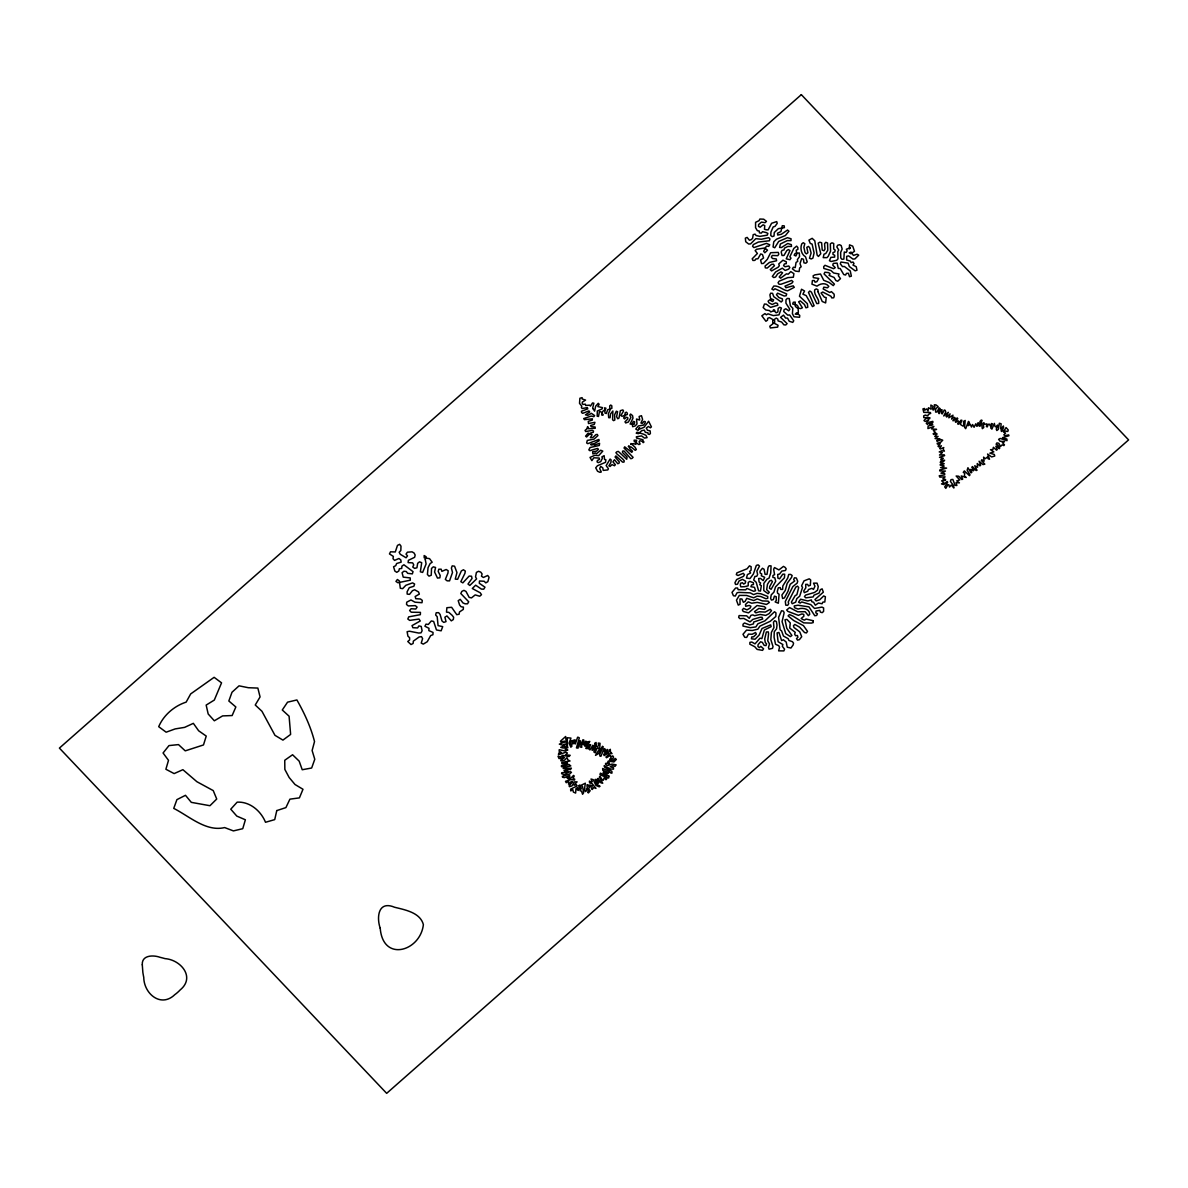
<?xml version="1.0" encoding="UTF-8"?>
<svg xmlns="http://www.w3.org/2000/svg" width="1188" height="1188" viewBox="0 0 1188 1188"><rect width="100%" height="100%" fill="white"/><g stroke="black" fill="none" stroke-linecap="round" stroke-linejoin="round"><path stroke-width="1.5" d="M813.201 620.745L813.201 622.586L811.345 623.091L803.756 622.868L792.856 616.052L789.441 614.552L788.09 615.889L793.703 620.537L803.444 625.645L807.513 631.363L806.429 632.922L804.573 632.565L799.643 627.19L794.846 624.442L793.435 625.72L793.94 627.457L799.747 631.853L801.722 636.723L799.375 639.679L797.504 640.124L796.524 638.58L797.92 637.273L797.445 635.506L795.529 635.684L794.624 634.095L795.262 632.343L789.738 628.066L790.272 622.913L786.902 619.379L785.016 619.735L786.783 628.333L791.921 635.476L790.391 636.605L785.743 633.605L782.075 621.666L784.154 612.756L783.382 611.107L781.526 610.766L778.586 617.344L780.145 629.818L781.615 630.932L783.427 636.011L788.223 638.728L788.906 640.421L792.426 641.698L793.554 643.154L793.139 644.95L790.926 648.024L787.258 647.222L786.204 642.04L783.367 639.768L781.63 640.584L778.927 632.447L777.071 632.922L778.11 641.728L782.877 644.535L782.313 646.302L784.585 649.183L783.857 650.905L778.63 650.861L779.551 647.297L778.749 645.663L775.526 644.297L774.071 637.199L774.264 631.704L776.581 628.794L777.011 625.126L776.403 621.562L774.725 620.73L773.477 622.156L773.952 627.591L771.383 632.358L770.834 639.634L773.017 646.539L772.512 648.336L769.067 649.183L768.443 647.475L769.512 643.985L767.76 640.881L768.577 633.694L768.28 631.882L766.364 631.986L764.716 638.936L765.265 642.53L766.572 643.822L765.978 645.589L764.092 645.336L762.369 642.352L760.572 641.787L758.093 644.653L757.914 646.48L759.384 647.609L760.825 646.346L763.572 648.797L762.533 650.356L757.127 649.405L754.781 646.732L749.836 644.193L749.895 642.352L751.796 642.04L755.033 643.866L760.008 638.194L761.864 638.609L764.359 630.041L771.146 626.64L770.7 624.873L762.028 628.497L759.073 635.194L755.033 639.233L751.44 638.802L751.722 636.976L753.623 636.783L756.355 634.125L755.538 632.491L752.227 634.244L748.44 634.154L746.673 637.407L744.757 637.317L742.99 634.288L746.554 630.1L752.242 630.501L757.84 629.18L759.904 626.135L770.24 621.294L775.809 616.513L775.972 612.874L774.517 611.746L764.924 620.849L757.87 623.789L755.88 626.922L750.281 627.695L742.96 626.046L743.049 624.205L744.505 622.972L749.777 624.947L753.459 623.878L753.638 622.052L762.696 618.993L762.057 617.285L760.142 617.27L752.806 619.408L750.014 621.918L743.762 618.399L739.946 618.666L738.639 617.374L739.114 615.577L746.673 615.83L749.257 618.339L751.024 615.28L752.91 614.909L754.588 615.711L760.186 614.448L765.755 615.399L769.141 613.602L771.502 610.632L770.225 609.31L765.221 612.087L759.503 611.761L755.835 612.874L754.484 611.627L758.909 608.419L764.448 609.429L765.725 608.033L764.493 606.682L757.038 605.538L748.529 612.874L743.213 611.449L742.351 609.845L743.569 608.39L746.985 609.889L750.237 607.974L750.89 606.222L749.183 605.449L745.678 606.296L745.5 604.484L748.202 601.871L751.707 603.222L757.305 602.375L766.483 604.44L769.379 602.479L768.116 601.143L762.473 600.935L757.246 598.901L753.801 600.564L746.732 598.336L745.084 601.44L743.346 602.271L741.906 598.99L740.005 598.93L740.02 604.306L738.268 605.123L736.456 600.178L739.322 595.396L746.599 595.44L753.712 597.802L757.127 596.124L760.869 596.524L765.859 598.722L767.745 598.307L767.73 596.465L760.884 593.777L757.112 593.347L753.519 594.609L750.222 592.857L738.936 592.396L737.05 592.753L735.283 596.049L733.412 595.723L732.016 592.366L735.624 588.015L737.54 588.001L738.164 589.708L745.708 589.827L746.925 588.387L753.741 591.327L755.568 590.703L754.439 587.317L750.89 586.709L751.603 584.971L753.474 584.541L753.37 582.714L749.866 581.392L748.232 582.402L748.188 585.803L744.653 586.679L740.852 586.842L740.302 585.105L740.57 583.278L742.411 582.729L743.673 584.065L745.322 583.07L745.663 581.259L742.5 579.343L739.04 580.962L737.466 584.244L735.565 584.451L734.927 582.759L736.634 579.536L743.48 576.343L744.46 574.725L743.287 573.314L737.971 575.512L736.322 574.65L736.857 572.883L747.104 568.77L749.48 565.844L751.128 566.706L751.083 570.24L749.583 571.428L750.578 572.972L747.415 574.561L746.465 578.096L749.984 578.556L753.37 574.042L756.34 565.414L758.182 564.849L759.503 566.127L756.86 571.101L757.602 574.532L756.815 576.239L754.915 576.462L753.697 579.952L756.221 582.283L758.597 590.792L760.469 591.06L761.33 585.639L759.756 584.674L760.602 582.996L759.073 581.957L758.672 578.467L760.587 578.452L763.186 580.65L764.671 577.309L761.3 575.764L761.716 573.952L760.112 573.017L760.038 571.19L762.444 568.28L764.047 569.23L765.102 574.383L767.017 574.368L768.101 567.329L769.171 565.755L771.071 565.889L770.73 573.032L768.963 578.289L767.166 579.001L763.854 583.323L763.795 590.599L768.101 593.718L769.275 592.233L766.661 589.649L767.493 584.229L769.557 581.066L771.279 580.234L772.438 581.645L769.72 586.53L769.512 588.357L771.131 589.278L775.734 581.229L774.754 577.769L772.898 577.398L772.913 575.556L774.561 574.591L773.655 569.23L774.517 567.567L778.927 569.913L783.456 566.394L785.045 567.329L786.204 568.77L785.491 570.492L781.823 571.072L779.595 574.042L777.724 574.443L777.888 578.111L779.625 578.794L782.773 574.175L784.674 574.205L784.436 577.784L775.556 586.872L773.893 592.188L771.235 594.876L770.611 598.485L771.487 600.089L773.343 599.613L774.428 596.153L776.224 596.732L776.284 600.4L775.155 601.93L778.348 603.222L779.076 594.178L777.531 593.168L777.323 591.357L778.333 587.778L780.234 587.615L780.694 589.382L782.61 589.441L782.847 585.907L787.748 578.036L788.713 574.457L790.614 574.413L792.129 575.482L791.624 577.279L787.169 583.353L785.253 590.481L781.897 595.039L782.61 598.514L784.436 597.906L787.956 591.357L790.183 584.288L794.698 581.006L793.658 579.506L794.46 577.814L796.346 578.007L797.712 581.303L797.178 583.085L792.841 586.605L785.313 601.514L785.758 605.138L787.644 605.331L788.684 603.756L788.223 601.989L795.856 587.021L797.564 586.144L798.692 587.585L796.851 594.728L795.158 595.648L791.386 602.108L792.218 603.727L795.678 602.153L796.806 598.633L799.702 596.168L802.539 587.407L801.573 585.862L804.009 580.873L809.251 578.823L810.691 579.967L810.305 585.268L808.523 585.966L807.602 584.392L805.687 584.348L805.82 587.808L803.727 590.941L804.276 592.678L807.736 591.223L808.464 589.515L811.939 588.342L813.468 589.411L814.968 586.219L813.498 583.159L817.047 583.145L818.25 586.59L817.507 590.213L814.493 592.47L805.642 595.084L804.469 596.569L805.806 597.831L813.201 596.911L813.943 595.203L819.081 593.035L820.373 589.649L822.126 588.847L823.329 592.173L814.938 599.539L816.141 600.92L819.779 599.717L823.73 595.916L825.393 596.762L824.814 602.004L822.913 602.064L822.066 603.742L818.458 603.029L815.324 605.212L813.587 602.257L811.775 601.722L811.404 599.94L807.825 600.98L800.623 599.212L798.559 602.168L800.192 603.073L801.751 601.96L810.706 604.558L814.537 608.464L821.933 607.098L823.596 607.929L823.596 611.375L822.2 612.666L820.403 612.117L819.794 610.394L816.022 611.003L815.814 612.83L817.433 613.751L816.661 615.443L814.775 615.74L808.969 606.875L797.905 605.227L794.208 605.954L794.594 607.736L798.098 609.073C802.405 607.38 809.711 608.598 809.741 614.315L808.375 615.651L805.152 611.701L797.727 611.82L789.575 607.588L786.679 609.993L787.852 611.389L798.351 615.325L801.93 613.929L803.756 614.404L803.875 616.23L801.187 618.473L802.732 619.497L804.499 620.136L806.073 619.037L813.201 620.745M380.219 928.214C382.952 962.696 420.463 951.202 423.374 924.606C420.225 912.592 405.301 909.904 394.565 907.246C377.858 900.192 376.537 917.879 380.219 928.214M593.406 409.221L594.579 411.152L595.663 406.207L598.247 403.296L599.138 404.247L597.846 406.593L602.539 407.618L602.108 408.88L597.312 411.003L597.178 416.186L598.5 416.468L599.45 411.627L600.801 411.672L603.296 414.924L601.93 415.221L601.677 413.929L602.91 411.211L605.435 409.474L605.939 408.212L604.633 407.796L605.034 413.172L606.34 413.498L607.677 409.771L611.85 408.345L611.82 405.761L610.706 405.049L609.667 405.94L610.023 410.142L608.375 413.78L608.687 417.686L610.053 417.731L610.558 413.914L612.889 410.989L612.592 419.795L613.617 420.626L614.835 420.017L614.597 414.805L616.32 411.226L617.582 411.672L616.602 416.721L617.775 418.77L618.963 418.102L620.374 410.662L622.854 409.905L623.537 411.018L620.923 415.533L621.992 416.305L627.353 414.464L627.309 413.157L626.418 412.191L625.155 412.741L625.14 415.726L623.626 417.953L624.532 418.904L626.477 417.255L627.754 417.656L627.828 418.963L624.992 421.859L625.72 422.958L628.304 422.082L629.67 419.78L630.917 417.463L629.818 415.132L630.635 414.048L632.551 415.651L632.996 418.131L630.115 424.071L634.333 424.175L634.689 421.799L633.397 421.413L632.239 423.819L632.655 426.7L635.268 425.913L637.006 423.864L636.516 419.008L639.708 420.077L639.159 416.468L641.461 415.696L642.589 419.423L640.941 423.002L642.203 423.463L643.926 421.384L645.247 421.651L645.114 422.958L643.495 425.126L638.283 425.987L635.788 429.061L638.09 430.383L639.738 427.829L638.728 428.2L640.273 428.898L644.03 427.309L648.618 421.25L651.41 426.878L650.415 427.799L648.381 426.477L646.287 428.051L647.519 430.279L650.148 430.902L650.4 433.501L649.42 434.437L648.113 434.095L647.965 432.788L645.292 432.313L644.327 430.115L641.728 430.695L638.416 433.679L636.219 433.219L637.095 432.18L643.599 434.199L645.975 435.357L647.074 437.63L644.475 438.09L641.55 435.907L636.322 436.813L636.62 438.075L642.96 439.738L643.198 442.634L644.03 441.966L639.946 440.689L639.099 441.743L640.109 444.045L638.847 444.579L634.288 441.476L634.11 440.184L636.649 440.213L635.862 444.401L633.62 443.599L630.724 444.49L631.036 443.495L635.075 447.237L636.352 449.51L635.253 450.326L631.17 447.03L628.274 446.554L628.972 445.752L629.759 448.529L632.536 451.217L631.793 452.346L624.695 446.851L624.042 448.024L633.085 457.335L632.15 458.33L630.843 458.731L623.982 450.95L622.616 451.128L622.497 452.45L627.041 457.053L626.729 459.296L618.309 451.41L616.973 451.722L615.933 452.613L616.646 453.712L622.571 458.85L624.264 460.825L623.938 462.117L622.571 462.132L615.919 455.925L615.087 456.979L619.304 461.939L619.052 463.231L617.76 463.706L614.448 459.741L612.949 461.85L615.369 464.716L614.463 465.741L612.043 464.627L610.053 466.468L608.865 465.874L610.914 462.488L611.122 459.875L610.097 459.043L606.162 465.607L608.404 468.711L607.855 469.913L603.237 470.403L602.806 467.879L600.727 466.379L599.688 468.592L601.291 471.978L599.97 472.334L597.564 471.265L595.708 467.849L597.43 465.741L605.568 462.31L605.88 459.741L604.558 459.489L604.143 455.672L601.856 456.92L602.494 458.048L600.742 461.642L598.188 462.607L597.074 461.88L597.341 460.573L599.554 459.311L599.212 458.063L593.792 457.796L591.876 460.647L590.02 457.41L594.906 455.286L598.678 455.643L602.791 451.113L600.697 450.252L596.524 453.712L595.455 452.925L592.916 453.964L592.604 451.752L596.554 451.143L598.47 449.316L597.519 448.411L589.842 450.698L588.832 449.866L590.094 447.505L599.301 445.47L599.584 443.287L594.446 445.099L591.758 443.852L590.614 444.594L591.876 445.025L599.123 440.748L598.915 439.456L587.763 443.673L586.664 442.931L587.303 440.406L593.97 439.159L597.906 435.61L597.297 434.452L595.945 434.585L592.99 437.392L590.377 437.719L592.099 434.674L588.105 433.115L585.595 436.144L586.59 437.006L590.674 432.981L593.272 432.328L593.495 431.021L592.337 430.383L585.669 431.541L585.06 430.398L588.416 427.606L587.615 426.581L587.199 427.843L588.624 428.764L595.247 428.274L595.114 426.982L591.149 426.67L590.599 425.497L594.267 424.458L594.936 422.304L588.506 423.552L588.268 421.324L592.203 420.136L592.426 418.829L584.422 419.646L583.709 418.547L591.223 416.082L593.837 416.691L594.639 415.592L591.401 413.335L587.882 415.31L585.476 414.835L589.708 411.984L588.951 410.914L582.669 413.335L581.6 412.548L581.467 411.256L587.748 408.865L587.421 407.603L582.15 408.509L581.363 407.469L581.838 406.222L579.521 403.371L579.893 398.262L582.12 397.638L582.15 398.945L585.58 400.089L582.387 402.079L582.135 403.371L582.922 404.41L585.417 404.187L585.639 405.479L589.545 405.167L590.451 406.118L592.515 402.955L593.851 403.192L592.664 408.137L593.406 409.221M817.953 291.654L822.23 301.485L825.63 302.925L826.209 297.579L824.353 297.193L821.086 293.035L822.705 292.01L830.976 296.302L831.793 297.936L833.694 297.772L834.273 296.005L834.095 294.178L831.437 291.639L829.714 292.471L823.18 288.922L823.819 287.169L827.546 287.778L828.793 286.353C825.838 282.402 820.373 283.412 817.002 286.159L811.968 284.17L812.384 280.591L814.3 280.546L815.057 282.209L816.899 281.675L818.755 278.438L813.335 277.621L813.156 275.809L814.834 274.874L820.507 273.997L823.744 280.323L828.957 282.358L833.293 285.61L834.436 284.11L824.041 273.923L824.888 272.245L828.63 272.631L830.07 273.789L829.016 275.364L834.065 277.428L835.936 280.561L837.689 281.229L840.48 278.645L838.327 275.72L839.01 273.983L833.664 273.002L830.961 270.537L823.833 268.458L823.67 266.632L825.021 265.295L833.634 268.711L835.238 267.656L832.773 265.191L833.293 263.409L837.095 263.097L838.297 268.399L840.198 268.503L843.762 274.577L845.604 275.022L846.48 273.359L848.395 273.285L849.539 276.715L851.365 276.136L850.266 270.953L844.401 266.498L842.485 266.602L840.302 263.781L840.956 262.028L848.113 263.142L849.331 266.528L855.152 270.834L856.979 270.211L856.236 266.706L852.969 265.102L854.009 263.528L852.984 262.013L851.172 262.637L850.252 261.063L846.658 259.994L846.688 256.341L848.559 255.866L852.969 259.088L854.885 258.939L858.716 255.138L857.083 254.232L853.43 255.435L851.039 252.079L849.272 252.866L850.92 253.742L854.484 251.277L852.732 246.154L849.509 244.862L849.42 248.945L850.326 247.757L846.346 249.257L847.148 250.906L846.108 252.48L844.282 251.975L843.851 259.103L841.936 259.326L840.762 257.915L840.644 252.435L842.158 249.035L841.193 245.56L839.53 244.713L837.674 245.233L836.827 246.896L838.743 250L837.807 251.633L837.986 258.939L836.649 260.306L831.125 261.494L829.432 260.721L830.887 257.365L834.629 257.113L834.689 255.272L833.011 254.44L832.966 252.613L834.763 251.945L835.164 250.133L833.709 248.99L833.694 243.495L831.942 242.827L830.323 243.852L830.56 251.143L828.259 256.222L826.996 257.648L823.21 257.633L823.997 254.187L825.779 253.489L827.769 250.282L827.561 242.991L825.809 242.307L824.561 243.733L824.992 249.183L823.952 250.757L822.215 250.044L821.636 242.768L819.839 242.204L818.176 243.184L820.774 253.727L818.443 256.445L817.151 255.138L814.775 240.793L812.161 238.328L808.909 240.125L810.305 243.451L812.087 244.06L814.092 252.91L812.904 258.138L811.181 258.969L809.474 258.197L811.107 253.059L809.711 247.787L808.479 246.421L806.8 247.371L807.929 252.732L806.4 253.876L805.048 252.628L803.875 247.282L804.796 243.703L803.222 242.723L801.737 243.926C799.97 248.292 801.261 254.484 805.509 256.786L807.201 261.924L805.82 263.246L803.964 262.845L803.43 259.236L801.648 258.628L800.014 263.617L801.143 266.795L799.643 267.983L799.108 271.577L795.366 271.072L792.426 268.859L793.361 267.241L795.218 267.612L796.064 262.399L797.712 261.419L797.371 259.637L799.554 256.563L799.316 252.955L795.084 253.504L794.148 255.168L795.871 255.984L796.747 254.291L796.227 250.252L797.905 249.332L797.846 247.505L796.628 246.139L793.807 248.441L789.886 256.712L790.985 258.167L789.916 259.712L786.248 258.821L789.961 250.549L788.357 249.614L786.753 250.653L783.932 255.494L782.016 255.479L781.199 251.945L782.12 250.312L784.006 249.926L784.481 248.129L787.882 246.421L791.505 246.451L791.327 244.639L787.748 243.495L781.481 247.535L779.58 247.431L780.412 244L787.273 240.6L791.015 240.615L791.045 238.773L787.466 237.689L778.689 241.431L774.739 247.772L773.061 246.97L773.774 241.788L776.536 239.174L785.387 235.536L788.936 231.214L787.525 230.027L781.362 234.259L777.724 235.061L777.516 233.249L780.947 231.541L782.283 225.72L784.184 225.824L784.407 227.636L778.363 228.66L774.279 232.506L774.012 236.011L772.2 236.65L770.774 235.476L770.938 232.016L773.18 226.953L775.007 226.373L777.234 223.344L776.714 221.592L771.591 223.285L768.161 229.863L766.26 229.774L764.448 229.269L764.76 225.631L763.082 224.814L760.172 227.22L758.508 226.373L758.597 224.547L761.449 222.111L765.072 222.691L766.468 221.384L763.706 219.201L759.919 219.023L759.043 220.686L755.583 222.319L755.568 227.68L757.335 230.695L759.206 231.021L759.444 232.833L761.315 233.13L762.533 231.675L766.201 232.566L767.864 233.412L767.255 235.165L759.845 236.382L756.162 235.566L755.033 234.125L753.192 234.66L752.598 238.313L751.232 239.634L749.405 240.228L747.133 237.407L745.351 238.149L745.722 241.743L748.648 244L750.564 243.911L755.82 238.639L761.33 239.263L768.74 237.659L769.987 239.011L769.379 240.763L758.36 242.055L753.326 244.594L752.583 246.317L753.905 247.594L766.423 243.362L769.75 244.787L768.71 246.362L766.824 246.109L765.503 247.475L763.676 251.336L764.849 252.747L767.522 250.208L766.126 249.005L763.884 248.129L756.548 249.287L755.152 250.609L757.395 253.489L752.212 258.791L752.94 260.469L754.855 260.38L755.984 258.88L757.899 258.806L760.721 253.935L762.488 254.559L763.557 257.974L760.587 260.068L761.538 263.558L763.453 263.439L767.329 259.311L770.641 252.717L778.214 252.391L778.838 254.098L777.798 255.672L772.259 255.435L771.368 257.083L772.527 258.509L776.284 258.954L776.596 260.751L769.482 262.414L765.057 266.038L765.324 267.849L767.21 268.072L771.532 264.36L773.433 264.196L774.428 265.741L770.27 269.631L771.576 270.909L778.199 267.196L779.343 265.681L778.749 263.959L782.951 260.202L786.308 261.806L786.278 263.647L784.377 263.944L783.605 265.637L785.075 266.751L788.787 265.978L789.797 267.508L788.743 269.067L785.194 270.463L782.313 268.161L775.645 271.933L772.334 276.403L773.774 277.576L775.601 276.982L777.665 273.834L780.962 271.889L782.58 272.795L779.224 277.012L780.65 278.185L786.426 273.849L788.283 274.176L790.807 271.592L793.881 273.656L793.361 277.235L787.793 277.606L779.135 281.17L778.066 282.729L779.046 284.274L780.947 284.259L791.639 280.457L792.99 281.704L791.832 283.204L784.971 286.174L785.936 287.719L793.213 285.848L794.282 287.333L787.629 290.822C782.654 290.288 779.209 285.402 773.774 286.041L771.858 289.1L773.492 289.991L774.962 288.773L786.708 294L786.129 295.767L784.229 296.035L777.605 293.184L776.477 294.698L778.823 297.505L782.343 298.827L782.506 300.638L781.184 302.004L773.774 296.688L772.571 293.347L770.685 293.198L769.898 294.906L771.027 300.757L772.764 301.544L773.626 299.836L771.873 299.094L769.557 299.94L768.101 301.173L768.918 302.806L772.215 304.484L775.645 302.895L777.442 303.46L777.813 305.242L770.596 307.395L766.334 304.173L764.433 304.054L763.171 307.558L765.8 309.964L769.542 310.573L770.774 311.924L774.799 310.35L773.373 309.934L776.135 312.786L777.888 311.984L778.155 308.375L779.744 307.306L781.452 308.048L778.986 314.865L773.343 315.592L768.042 313.84L766.364 314.79L764.953 313.602L761.835 315.8L765.933 321.265L767.507 320.166L767.671 318.339L769.453 317.597L774.65 320.537L774.665 322.394L769.809 326.225L770.344 327.962L777.65 327.101L778.051 325.289L772.749 322.468L772.749 320.597L776.254 318.087L777.828 319.082L778.081 320.879L781.645 322.052L783.887 324.829L785.788 324.977L787.109 323.611L780.59 317.359L783.486 315.132L785.61 318.087L787.525 318.087L789.203 321.22L792.752 322.394L793.733 320.79L789.649 314.939L787.748 315.132L783.709 311.479L784.139 309.682L785.832 308.776L788.713 310.825L789.827 309.311L785.951 303.178L785.981 299.732L787.347 298.411L789.248 298.574L790.376 305.717L792.856 308.331L792.396 313.677L794.015 316.765L799.554 317.285L799.762 315.459L796.673 312.815L795.277 314.107L797.148 314.404L798.336 312.31L798.039 306.4L796.792 304.989L792.693 304.024L793.302 302.272L795.203 302.079L795.321 306.207L796.569 307.603L800.653 308.598L802.405 307.796L798.618 301.811L800.311 300.906L804.454 304.499L805.91 307.796L807.766 307.291L807.365 303.668L799.479 296.198L801.514 289.248L804.558 291.001L802.895 294.193L806.162 295.589L812.444 306.578L814.151 305.687L808.493 292.367L809.845 291.03L811.374 292.085L816.78 303.593L818.695 303.43C819.572 298.44 813.468 295.114 814.701 289.842L816.364 288.892L817.983 289.813L817.953 291.654M932.595 408.241L932.996 409.979L933.946 409.845L934.926 406.489L934.273 404.811L935.995 404.9L938.149 406.608L935.773 408.776L935.609 412.102L937.08 411.998L939.099 407.87L940.213 408.717L938.535 412.028L939.099 413.662L941.178 409.712L942.114 409.845L941.475 413.409L942.262 413.899L944.267 410.009L945.158 410.291L945.752 412.013L943.732 415.963L948.351 412.325L946.094 416.305L946.688 417.003L950.073 413.855L948.811 417.805L952.969 415.191L951.647 419.126L953.726 417.255L955.048 417.745L952.999 420.804L957.305 417.953L957.766 418.74L955.256 421.562L955.746 422.319L958.077 420.819L958.746 421.458L957.647 423.968L958.568 424.161L960.958 420.181L961.894 420.27L960.335 424.398L962.904 426.076L963.824 425.779L963.513 421.398L965.191 420.463L964.597 427.338L965.696 428.69L968.487 421.384L969.393 422.453L968.265 425.66L970.269 424.131L971.457 427.027L972.616 424.532L974.071 427.294L975.749 423.819L976.774 426.254L977.665 425.898L977.576 423.151L978.466 422.794L979.402 426.225L980.323 425.972L979.952 421.488L981.214 420.092L982.105 420.374L981.347 421.889L982.328 428.675L983.798 427.502L983.1 423.151L983.946 422.69L984.585 424.324L986.946 423.849L986.396 426.551L987.273 426.878L988.297 424.383L989.218 424.101L990.45 426.046L991.445 423.537L992.351 423.804L990.718 427.947L991.906 429.135L994.371 423.388L995.039 426.551L995.9 426.938L997.549 425.037L997.89 425.868L996.227 429.076L996.836 430.531L998.336 429.373L999.36 423.24L1001.142 423.819L1000.623 428.987L1003.415 426.002L1003.593 427.829L1001.128 430.65L1001.514 431.467L1004.81 429.64L1006.058 427.561L1008.27 430.011L1007.751 431.482L1005.122 431.036L1003.518 432.076L1005.583 433.071L1003.83 434.823L1005.197 435.669L1008.642 434.867L1008.954 435.729L1002.494 437.659L1006.875 439.07L1007.038 440.644L1000.177 438.446L998.618 439.352L1000.058 441.238L1004.588 441.565L1002.301 442.426L1004.454 444.847L1003.875 445.589L1002.182 444.832L1000.534 446.436L998.826 443.273L996.97 442.886L996.093 444.193L997.801 444.951L999.791 448.01L999.167 448.737L996.806 446.064L995.871 446.287L997.252 449.569L996.509 450.163L993.376 447.267L992.93 449.539L990.525 449.688L993.792 451.871L989.871 453.163L994.297 454.425L994.742 456.029L991.653 456.949L987.584 454.024L989.545 459.177L987.971 458.598L987.777 456.786L985.253 458.702L983.59 457.128L984.124 461.137L981.852 459.741L981.333 460.528L984.837 464.166L982.981 464.597L979.075 461.241L980.649 465.206L979.966 465.859L977.249 463.528L977.62 467.27L974.739 465.785L977.011 470.285L976.076 470.522L972.452 466.557L971.814 467.27L973.937 470.196L973.224 470.849L970.893 469.364L970.269 470.077L971.814 472.319L971.042 472.869L967.938 467.73L967.136 470.21L969.972 474.844L969.497 475.646L964.359 470.908L963.275 472.334L964.745 473.403L964.374 475.987L966.186 477.531L961.255 475.957L962.711 479.091L961.864 479.536L958.746 476.24L956.147 476.017L959.785 479.922L956.771 480.858L959.414 482.877L955.998 482.655L956.904 485.491L955.107 485.298L952.835 479.432L951.039 479.625L950.385 481.363L953.622 485.625L953.86 488.001L951.276 485.031L949.509 487.065L948.811 484.734L947.861 484.704L945.826 488.357L944.712 486.917L947.653 482.209L947.074 481.496L943.762 484.57L941.49 483.917L943.896 482.803L941.668 480.798L945.381 480.368L945.589 479.477L942.797 478.972L945.084 476.863L939.842 477.131L939.218 475.764L944.698 474.844L944.609 473.463L940.955 473.166L945.425 471.057L939.871 470.968L939.663 470.077L946.598 468.102L940.569 467.597L943.985 466.394L943.762 465.503L940.109 465.043L940.495 464.196L944.208 463.721L940.228 462.429L940.614 461.583L943.48 461.553L944.623 460.261L941.134 460.246L940.807 459.4L943.302 458.286L939.53 457.291L944.623 455.628L944.208 454.811L939.5 455.049L942.426 452.539L939.233 451.93L941.757 450.772L944.401 451.113L943.138 449.064L943.777 447.549L940.451 449.034L939.693 448.5L941.386 445.767L938.728 446.837L938.03 446.228L940.213 443.703L937.421 444.134L937.169 443.258L940.733 442.233L942.737 440.199L941.282 439.619L937.035 441.342L936.753 440.466L939.901 438.758L935.09 438.58L938.089 436.412L934.763 436.442L937.05 433.976L936.352 433.368L933.694 434.466L933.129 433.754L935.387 432.387L933.323 430.516L936.575 429.373L931.615 428.942L933.917 426.403L927.917 428.586L928.14 426.017L932.61 424.948L932.58 424.027L929.833 424.591L929.521 423.73L932.951 422.26L932.803 421.369L929.209 422.215L927.576 424.443L926.298 423.477L928.66 420.003L925.289 421.473L923.982 420.582L925.853 418.518L929.64 418.666L929.966 417.79L923.759 417.582L923.7 415.874L925.318 415.072L927.858 415.978L928.303 414.523L930.709 413.305L930.293 412.488L923.789 412.37L922.928 408.91L924.442 408.449L924.71 410.202L926.789 408.91L928.036 411.003L928.496 407.751L931.11 409.221L930.872 405.049L933.233 406.489L932.595 408.241M608.835 776.016L608.761 777.858L607.825 778.051L606.296 775.883L600.371 773.165L599.985 774.769L605.182 776.833L606.652 779.061L605.984 779.729L604.113 777.917L603.37 780.204L602.42 780.085L600.044 776.403L599.361 777.071L602.732 783.219L600.965 782.847L598.01 778.392L597.401 779.12L598.99 782.387L598.039 783.456L595.96 779.402L595.01 779.506L596.97 784.422L600.044 786.248L599.287 786.842L595.916 785.402L593.258 779.655L591.03 779.031L592.218 781.466L591.639 782.224L589.411 781.08L589.575 782.803L592.188 783.679L595.96 788.416L593.777 787.51L592.277 789.485L591.52 788.951L592.277 785.743L589.679 785.045L590.481 786.441L589.575 787.867L587.971 784.748L587.006 784.763L587.184 787.436L590.184 790.733L588.461 792.901L587.689 792.396L588.327 790.659L586.367 788.758L586.219 791.074L585.387 791.564L584.362 790.124L585.328 783.204L581.333 785.164L582.551 786.53L583.65 792.738L582.58 794.267L581.541 791.163L580.086 790.748L581.318 788.253L579.922 784.986L578.571 785.743L579.893 788.09L578.318 790.421L577.012 789.604L578.259 788.193L577.561 787.599L575.957 788.609L575.631 793.079L573.359 792.054L572.839 789.589L570.73 790.926L570.656 789.114L577.101 785.966L576.403 784.733L574.086 785.194L577.056 781.853L574.487 781.867L572.022 785.862L569.468 786.679L569.082 785.847L572.809 781.749L571.176 781.659L568.547 784.199L568.71 781.377L566.216 782.699L565.503 781.318L570.804 779.625L574.547 780.056L574.71 779.15L573.017 778.437L574.22 776.031L573.507 775.437L570.968 778.125L568.176 778.838L567.062 777.902L569.78 776.997L569.705 775.615L564.374 777.635L562.563 777.234L562.37 776.343L569.631 774.071L571.473 772.289L570.002 771.621L564.211 774.621L561.612 773.67L561.716 772.764L567.745 771.977L567.864 770.596L565.117 771.443L563.988 770.477L567.597 769.215L570.403 769.661L571.398 768.176L563.186 768.517L563.364 767.611L570.775 765.918L569.007 764.463L561.716 766.765L561.256 765.978L567.374 763.721L567.508 762.8L561.939 763.78L561.79 762.354L570.017 760.988L567.849 759.815L567.018 757.602L564.597 760.172L560.914 760.84L560.825 759.934L564.538 757.677L562.949 756.726L561.835 758.107L559.013 758.553L558.033 756.311L560.454 756.949L562.696 755.345L569.067 756.533L570.166 755.301L565.622 754.84L567.389 753.058L566.097 752.123L558.479 754.766L558.761 753.044L561.33 752.39L559.147 751.276L559.221 749.702L564.627 750.92L567.834 750.014L565.206 749.286L565.146 748.366L567.849 747.757L567.671 746.866L565.8 746.539L563.379 748.069L560.736 747.356L564.463 745.722L564.998 744.104L562.503 745.128L559.325 744.148L565.028 741.891L564.523 741.134L560.825 742.04L560.469 741.208L565.651 736.501L566.513 745.292L567.433 745.5L567.255 737.748L570.953 738.09L569.097 743.124L570.879 747.207L571.992 746.019L570.522 743.747L570.76 741L572.274 740.48L572.2 744.059L573.136 743.822L573.685 740.169L575.126 739.857L574.532 743.495L575.348 743.94L577.606 737.228L578.541 737.392L579.299 737.926L576.432 747.92L578.081 748.128L578.912 741.743L580.16 740.629L579.967 746.91L581.749 747.341L581.452 742.946L582.937 739.782L583.843 740.035L582.64 744.46L583.575 744.638L585.268 741.312L586.709 741.52L584.526 745.663L585.135 746.346L588.119 741.728L589.797 741.461L585.758 748.395L587.258 748.663L589.738 744.668L590.688 744.757L588.803 748.945L589.931 749.925L592.871 745.218L593.525 745.871L591.936 750.103L592.886 750.133L594.95 745.93L594.713 743.287L596.079 742.47L596.376 745.93L593.851 751.93L595.277 752.821L596.628 748.737L598.321 748.232L597.49 746.762L598.589 745.336L598.262 743.049L600.059 743.302L599.702 748.544L595.515 755.36L598.574 753.548L602.45 746.287L603.222 746.792L599.688 754.395L599.999 756.162L600.95 756.236L604.098 748.544L605.345 749.242L604.276 751.841L605.034 752.375L607.246 749.45L608.004 749.999L606.919 752.583L603.682 754.246L604.128 755.583L608.182 753.237L610.305 749.301L610.454 751.856L612.013 753.652L610.261 753.355L605.939 757.008L606.519 757.721L610.513 755.271L610.766 757.528L612.741 755.865L613.572 757.083L612.815 758.79L609.964 758.835L609.711 759.741L613.305 760.543L615.132 758.434L616.364 759.399L613.899 761.983L608.36 760.988L607.588 762.354L609.385 762.859L609.31 763.78L605.91 763.26L605.42 764.047A3.015 2.866 -20.6 0 0 607.677 765.503L612.058 764.092L616.156 764.849L615.013 766.349L612.399 765.696L610.201 766.78L613.513 767.7L613.498 769.156L610.691 769.052L604.128 765.785L604.618 767.225L611.894 771.324L611.969 773.091L611.018 773.121L608.375 770.804L602.643 768.502L602.791 770.314L608.805 772.645L607.677 773.551L603.4 771.918L603.237 772.824L608.835 776.016M142.293 964.79L142.872 972.512A97.446 92.412 -20.6 0 0 143.763 977.353C143.852 993.584 160.84 1008.137 174.785 994.668A35.64 33.799 -20.6 0 0 180.116 989.975C195.649 977.353 180.843 959.77 165.028 958.627A97.446 92.412 -20.6 0 0 160.098 957.335C153.49 954.885 141.58 954.929 142.293 964.79M425.289 559.578L426.091 563.988L422.631 572.423L420.359 571.799L421.695 562.696L419.527 561.82L417.671 563.32L416.929 567.775L414.612 568.384L412.756 566.988L413.766 564.879L412.667 562.874L408.108 562.622L408.375 560.335L414.642 557.291L415.161 555.034L414.092 553.029L412.088 551.841L407.395 552.182L406.044 554.113L407.514 555.88L406.073 557.766L400.237 554.261L399.168 552.242L400.831 550.549L400.995 546.124L399.614 544.312L397.475 545.411L395.292 551.96L390.525 551.811L389.471 553.905L393.347 556.415L393.005 558.702L394.55 560.394L398.945 558.494L400.787 559.89L401.158 562.132L396.614 563.528L395.723 565.681L393.57 566.75L394.847 571.042L396.777 572.319L398.797 571.027L399.361 568.785L401.722 568.413L401.93 566.127L403.92 564.79L413.038 571.666L412.34 573.878L407.677 573.329L406.281 571.517L403.935 571.22L402.079 572.72L403.237 577.13L410.202 577.917L410.291 580.204L397.891 582.729L395.946 581.422L397.386 579.506L399.317 580.873L400.311 588.253L402.658 588.654L405.836 585.298L412.607 582.877L414.612 584.051L413.87 586.263L409.281 587.674L407.113 591.787L407.172 594.089L409.533 594.371L412.444 590.703L414.657 589.768L418.547 591.966L419.334 594.104L415.176 596.495L415.755 598.693L420.507 598.99L422.319 600.43L421.992 602.717L414.939 602.182L410.974 599.97L406.727 602.182L406.519 604.469L408.316 605.925L415.325 605.628L417.107 607.098L415.785 609.043L411.122 608.716L409.622 610.558L411.241 612.206L420.448 612.384L420.344 614.671L408.731 616.854L407.826 619.007L409.682 620.388L418.978 619.082L420.27 620.968L412.028 625.601L412.875 627.71L417.612 627.932L418.874 625.942L421.191 626.418L422.111 630.754L421.042 632.848L418.666 633.041L409.459 631.229L407.113 631.704L407.915 636.144L409.608 637.704L409.608 639.99L407.766 641.505L411.003 644.535L413.142 643.465L413.32 641.164L419.126 636.976L421.502 636.649L422.616 638.639L421.22 643.079L423.299 644.119L427.264 641.698L430.68 635.565L432.922 634.719L433.041 632.417L428.853 630.62L428.987 628.318L424.918 626.225L425.987 624.146L428.333 624.457L431.333 620.938L433.65 621.443L436.471 629.967L441.134 630.813L442.708 626.64L438.09 625.631L437.184 616.676L435.64 614.983L436.219 612.741L438.61 612.652L440.08 614.419L441.981 620.938L443.748 622.408L446.02 621.606L444.891 617.211L446.911 615.919L451.306 620.864L453.311 619.557L453.653 617.27L452.272 615.443L448.856 612.384L446.495 612.132L446.881 607.707L451.618 607.291L456.756 614.671L459.103 614.226L459.489 611.954L463.29 609.429L463.409 607.127L461.078 606.741L459.593 604.989L458.212 600.668L460.216 599.346L462.964 602.925L465.132 603.816L467.523 603.816L468.711 601.781L460.81 593.54L461.805 591.431L463.944 590.347L465.993 591.446L469.171 597.386L471.473 597.906L475.2 594.906L479.7 596.242L481.496 594.668L480.204 592.782L472.289 588.506L475.675 585.194L481.363 589.085L483.739 589.203L484.971 587.184L479.284 583.278L479.492 580.991L484.169 581.259L485.788 582.877L487.852 581.66L489.07 577.309L487.704 575.467L483.382 577.487L481.467 576.18L482.105 573.938L480.739 572.111L478.541 571.294L476.403 572.408L475.542 576.878L476.596 578.898L469.809 585.461L467.998 584.036L472.052 578.437L471.532 576.225L469.156 576.061L462.845 582.863L460.825 581.689L464.909 573.373L465.325 571.101L463.439 569.765L461.345 570.938L457.618 579.313L455.256 579.12L456.949 572.557L454.559 566.186L452.197 565.874L451.395 568.072L452.509 572.482L449.539 580.873L447.148 580.843L445.351 579.388L447.965 573.032L448.158 570.745L446.183 569.498L441.877 571.354L441.164 569.201L438.788 569.215L438.194 571.458L440.199 575.527L439.872 577.814L437.481 578.066L434.585 571.992L435.565 567.478L433.308 566.825L431.526 568.428L431.259 575.215L429.031 576.135L427.413 574.502L428.051 567.671L430.145 563.528L432.165 562.236L429.551 558.642L424.235 557.811L424.131 555.524L426.121 556.726L425.289 559.578M276.774 810.587L274.725 819.616L265.503 822.274C260.959 810.988 249.792 801.41 237.154 802.167L230.754 809.191L236.798 816.082L245.381 819.794L242.753 828.689L233.412 830.902L224.636 827.576C206.148 832.031 189.427 816.334 173.745 808.389L176.908 799.643L185.477 795.307L191.313 802.36L209.949 805.716L216.721 799.019L213.246 790.599L196.881 781.704L182.893 769.69L174.131 773.596L165.889 769.245L168.503 760.335L163.068 752.984L168.978 745.589L178.497 744.594L185.239 750.861L203.49 744.95L206.237 736.085L198.648 730.783L193.347 723.344L184.63 727.368L175.171 728.912L166.142 732.194L158.702 726.685C163.602 715.117 174.265 705.984 186.145 702.123L190.689 693.911L214.122 677.323L221.547 682.848L214.315 700.059L206.163 705.093L208.182 713.973L214.33 720.789L222.602 715.904L232.135 715.547L235.848 706.979L228.839 700.994L232.002 692.248L239.055 685.832L248.337 687.718L257.855 688.075L260.068 696.925L255.257 705.004L261.969 711.3L274.963 735.327L282.937 740.109L290.629 734.422L289.085 716.201L282.284 709.993L287.555 702.167L296.896 699.955C304.366 713.067 310.855 727.101 314.523 741.579L312.117 750.534L314.775 759.251L311.657 768.012L302.227 769.735L299.183 761.152L292.575 754.751L284.749 760.261L284.853 769.423L289.13 777.472L295.01 784.496L302.985 789.278L299.406 797.89L289.917 799.153L285.907 807.602L276.774 810.587M801.336 94.654L59.4 748.098L386.664 1093.346L1128.6 439.902L801.336 94.654"/></g></svg>
